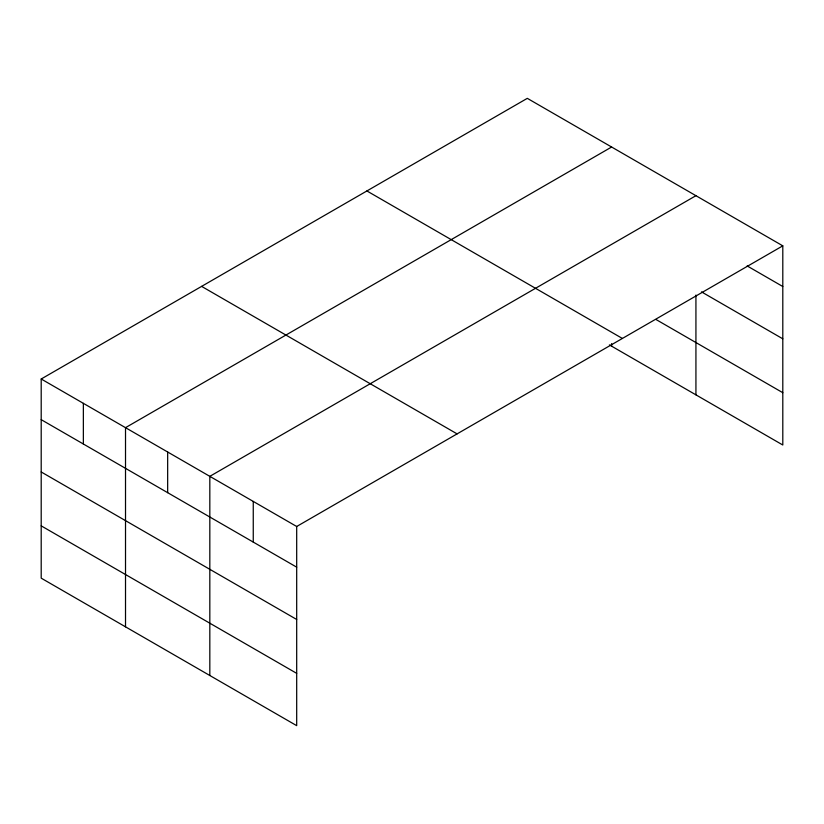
<?xml version="1.0" encoding="UTF-8"?>
<svg xmlns="http://www.w3.org/2000/svg" width="824" height="824" viewBox="0 0 824 824"><rect width="100%" height="100%" fill="white"/><g stroke="black" fill="none" stroke-linecap="round" stroke-linejoin="round"><path stroke-width="1.24" d="M782.8 245.84L527.308 98.344L41.2 378.999L41.2 578.16L296.692 725.656L296.692 526.495L782.8 245.84L782.8 445.001L609.399 344.896M611.624 147.022L125.516 427.666L125.516 626.827M695.93 195.69L209.821 476.344L209.821 675.505M747.162 265.936L782.8 286.515M701.502 291.881L782.8 338.818M655.997 319.496L782.8 392.698M366.896 190.952L622.388 338.458M201.612 286.381L457.104 433.887M41.2 378.999L296.692 526.495M41.2 419.663L296.692 567.169M41.2 471.967L296.692 619.473M41.2 525.856L296.692 673.352M695.93 295.074L695.93 394.851M611.624 343.629L611.624 346.173M253.256 501.425L253.256 542.089M167.663 452.005L167.663 492.68M83.358 403.338L83.358 444.002"/></g></svg>
